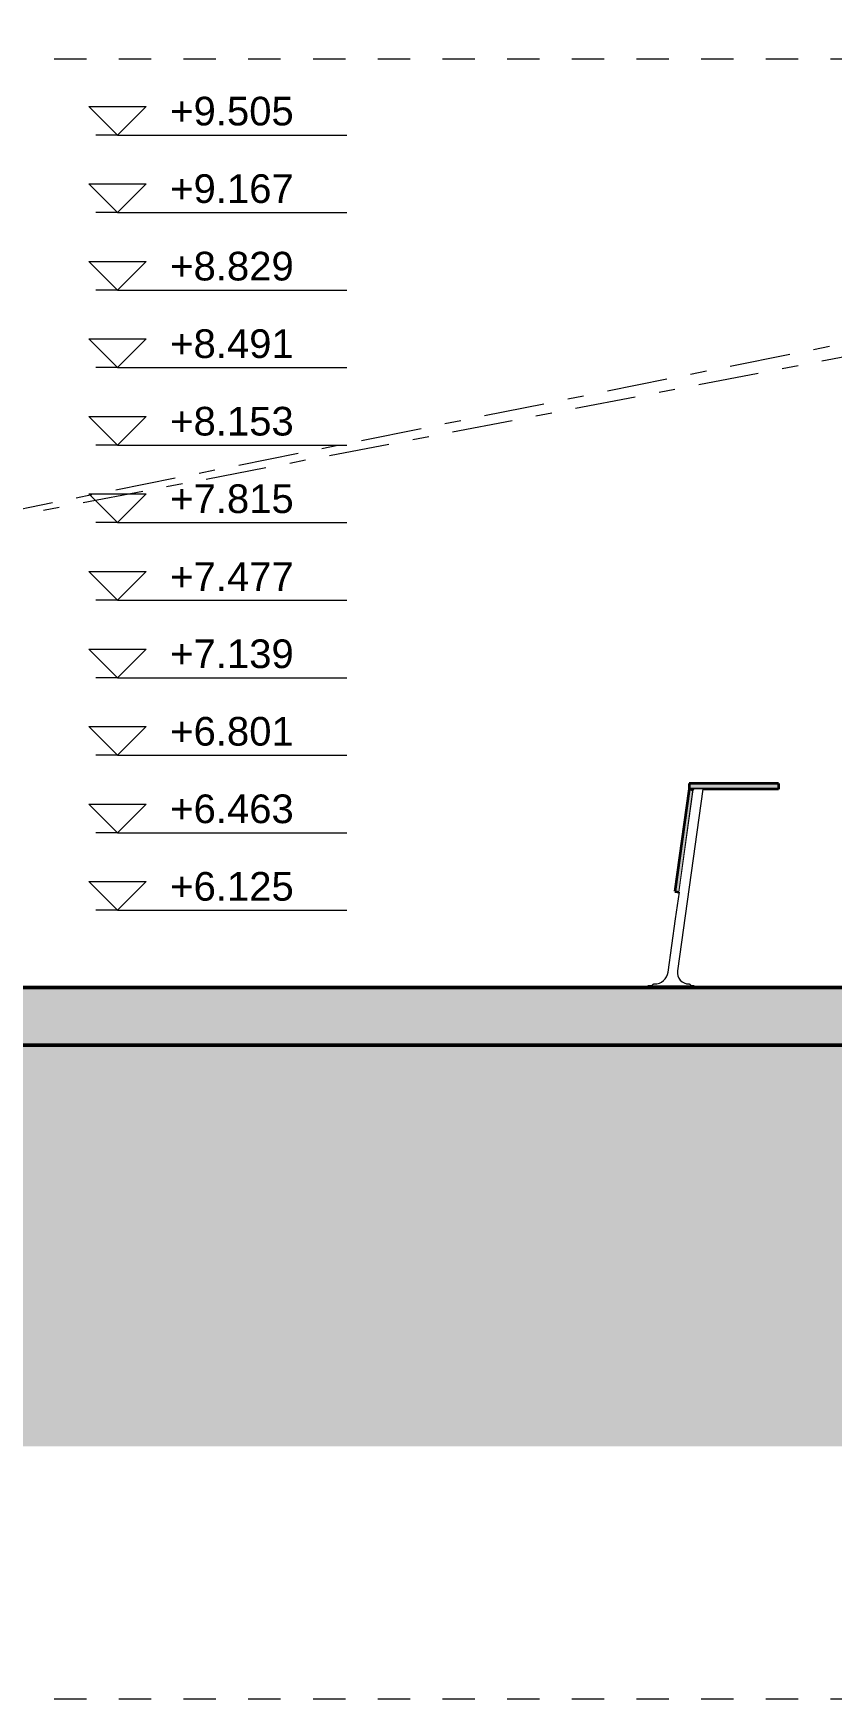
# Model space of a CAD drawing. Header units: millimetres. Extents: x -46868 to 156519, y -87156 to 18123.
# Drawn here: x 125888 to 129371, y -85756 to -78495 of the extents above; entities that cross this region are included whole.
import ezdxf

# ---------------------------------------------------------------- set-up
doc = ezdxf.new("R2010")
doc.units = ezdxf.units.MM
doc.header["$MEASUREMENT"] = 0
for name, pattern in [('Dashed', [2822.222233, 1411.111116, -1411.111116]), ('Double Dashed', [546.805537, 264.583325, -105.833328, 70.555556, -105.833328]), ('Wipeout_Contour', [1000, 0, -1000])]:
    doc.linetypes.add(name, pattern=pattern)
for name, color, linetype, lineweight, true_color in [('0_Pen_No__105', 7, 'Continuous', 15, 0xa6a6a6), ('A-230-M_FLOOR.IFC Import_Pen_No__29', 7, 'Continuous', 50, 0x2a2a2a), ('HATCHING_Pen_No__145', 7, 'Continuous', 0, 0xa6a6a6), ('New_A-35-M_FFE_Fixed_Pen_No__104', 7, 'Continuous', 15, 0xa6a6a6), ('New_A-35-M_FFE_Fixed_Pen_No__44', 7, 'Continuous', 35, 0x444444)]:
    doc.layers.add(name, color=color, linetype=linetype, lineweight=lineweight, true_color=true_color)
for name, color, linetype, lineweight in [('0_Pen_No__85', 8, 'Continuous', 20), ('A-230-M_FLOOR.IFC Import_Pen_No__160', 5, 'Continuous', 200), ('A-35-M_FFE_Sanitary_Pen_No__87', 8, 'Continuous', 20), ('New_A-35-M_FFE_Fixed_Pen_No__1', 7, 'Continuous', 13), ('New_A-95-D_1_20_Pen_No__1', 7, 'Continuous', 13)]:
    doc.layers.add(name, color=color, linetype=linetype, lineweight=lineweight)
for name, color, linetype in [('A-230-M_FLOOR.IFC Import', 7, 'Continuous'), ('New_A-35-M_FFE_Fixed', 7, 'Continuous'), ('New_A-95-D_1_20', 7, 'Continuous')]:
    doc.layers.add(name, color=color, linetype=linetype)
doc.styles.add('GENERATED_STYLE_2', font='')
doc.styles.get('GENERATED_STYLE_2').set_extended_font_data('Arial')
doc.dimstyles.new('GENERATED_STYLE__8', dxfattribs={"dimtxt": 0.18, "dimasz": 182.4, "dimexe": 0.18, "dimexo": 0.0625, "dimgap": 0.09, "dimtad": 0, "dimtih": 1, "dimtoh": 1, "dimdec": 4, "dimzin": 0, "dimdsep": 46, "dimcen": 0.09, "dimadec": 0, "dimazin": 0, "dimtfac": 1, "dimtdec": 4, "dimtmove": 0, "dimatfit": 3, "dimldrblk": 'ARROWHEAD_5', "dimfxl": 1, "dimtolj": 1, "dimtzin": 0, "dimarcsym": 0})

# ---------------------------------------------------------------- blocks, each defined once
blk = doc.blocks.new('Section Elem_16_1', base_point=(84174.4, -82656))
at = {"layer": 'New_A-35-M_FFE_Fixed_Pen_No__104', "linetype": 'Continuous'}
for points in [[(128768.5, -81793.5), (128748.9, -81790.8), (128686.7, -82236.5), (128706.3, -82239.2)], [(129138.9, -81790.8), (129138.9, -81765.8), (128748.9, -81765.8), (128748.9, -81790.8)]]:
    blk.add_hatch(color=256, dxfattribs=at).paths.add_polyline_path(points)
at = {"layer": 'New_A-35-M_FFE_Fixed_Pen_No__44', "linetype": 'Continuous'}
for p, q in [((128768.5, -81793.5), (128706.3, -82239.2)), ((129138.9, -81765.8), (128748.9, -81765.8)), ((128748.9, -81790.8), (128768.5, -81793.5)), ((129138.9, -81790.8), (128748.9, -81790.8)), ((129138.9, -81765.8), (129138.9, -81790.8)), ((128686.7, -82236.5), (128706.3, -82239.2))]:
    blk.add_line(p, q, dxfattribs=at)
at = {"layer": 'New_A-35-M_FFE_Fixed_Pen_No__44', "linetype": 'Continuous', "flags": 128}
blk.add_lwpolyline([(128748.9, -81765.8), (128748.9, -81790.8), (128686.7, -82236.5)], dxfattribs=at)
at = {"color": 254, "linetype": 'Wipeout_Contour', "lineweight": 0, "ltscale": 611713.59502}
blk.add_wipeout([(128569.7, -82646), (128569.7, -82656), (128769.7, -82656), (128769.7, -82646)], dxfattribs=at).dxf.layer = 'New_A-35-M_FFE_Fixed'
at = {"layer": 'New_A-35-M_FFE_Fixed_Pen_No__1', "linetype": 'Continuous'}
for p, q in [((128569.7, -82646), (128769.7, -82646)), ((128569.7, -82656), (128569.7, -82646)), ((128769.7, -82646), (128769.7, -82656))]:
    blk.add_line(p, q, dxfattribs=at)
blk = doc.blocks.new('Section Elem_17_1', base_point=(84174.4, -82656))
at = {"color": 254, "linetype": 'Wipeout_Contour', "lineweight": 0, "ltscale": 6116138.579314049}
blk.add_wipeout([(128589.8, -82644.1), (128589.7, -82645), (128589.7, -82646), (128754.7, -82646), (128754.7, -82645), (128754.6, -82644.1), (128754.3, -82643.1), (128753.9, -82642.3), (128753.3, -82641.5), (128752.5, -82640.9), (128751.6, -82640.4), (128750.7, -82640.1), (128749.7, -82640), (128748.2, -82640), (128737.6, -82638.9), (128727.5, -82635.5), (128718.3, -82630.1), (128710.5, -82622.9), (128704.4, -82614.1), (128700.3, -82604.3), (128698.3, -82593.8), (128698.7, -82583.1), (128809.3, -81790.8), (128768.9, -81790.8), (128657.6, -82588.3), (128655.1, -82598.8), (128650.9, -82608.6), (128644.9, -82617.6), (128637.5, -82625.3), (128628.8, -82631.6), (128619.2, -82636.2), (128608.8, -82639.1), (128598.1, -82640), (128594.7, -82640), (128593.8, -82640.1), (128592.8, -82640.4), (128591.9, -82640.9), (128591.2, -82641.5), (128590.6, -82642.3), (128590.1, -82643.1)], dxfattribs=at).dxf.layer = 'New_A-35-M_FFE_Fixed'
at = {"layer": 'New_A-35-M_FFE_Fixed_Pen_No__1', "linetype": 'Continuous'}
for p, q in [((128768.5, -81793.5), (128768.9, -81790.8)), ((128809.3, -81790.8), (128800.6, -81852.6)), ((128800.6, -81852.6), (128698.7, -82583.1)), ((128690, -82355.7), (128706.3, -82239.2)), ((128657.6, -82588.3), (128690, -82355.7)), ((128628.8, -82631.6), (128637.5, -82625.3)), ((128637.5, -82625.3), (128644.9, -82617.6)), ((128644.9, -82617.6), (128650.9, -82608.6)), ((128650.9, -82608.6), (128655.1, -82598.8)), ((128655.1, -82598.8), (128657.6, -82588.3)), ((128698.7, -82583.1), (128698.3, -82593.8)), ((128698.3, -82593.8), (128700.3, -82604.3)), ((128700.3, -82604.3), (128704.4, -82614.1)), ((128704.4, -82614.1), (128710.5, -82622.9)), ((128710.5, -82622.9), (128718.3, -82630.1)), ((128589.7, -82645), (128589.8, -82644.1)), ((128589.7, -82646), (128589.7, -82645)), ((128589.8, -82644.1), (128590.1, -82643.1)), ((128590.1, -82643.1), (128590.6, -82642.3)), ((128590.6, -82642.3), (128591.2, -82641.5)), ((128591.2, -82641.5), (128591.9, -82640.9)), ((128591.9, -82640.9), (128592.8, -82640.4)), ((128592.8, -82640.4), (128593.8, -82640.1)), ((128593.8, -82640.1), (128594.7, -82640)), ((128594.7, -82640), (128598.1, -82640)), ((128598.1, -82640), (128608.8, -82639.1)), ((128608.8, -82639.1), (128619.2, -82636.2)), ((128619.2, -82636.2), (128628.8, -82631.6)), ((128718.3, -82630.1), (128727.5, -82635.5)), ((128727.5, -82635.5), (128737.6, -82638.9)), ((128737.6, -82638.9), (128748.2, -82640)), ((128748.2, -82640), (128749.7, -82640)), ((128749.7, -82640), (128750.7, -82640.1)), ((128750.7, -82640.1), (128751.6, -82640.4)), ((128751.6, -82640.4), (128752.5, -82640.9)), ((128752.5, -82640.9), (128753.3, -82641.5)), ((128753.3, -82641.5), (128753.9, -82642.3)), ((128753.9, -82642.3), (128754.3, -82643.1)), ((128754.3, -82643.1), (128754.6, -82644.1)), ((128754.6, -82644.1), (128754.7, -82645)), ((128754.7, -82645), (128754.7, -82646))]:
    blk.add_line(p, q, dxfattribs=at)
blk = doc.blocks.new('Section Elem_81_1', base_point=(84174.4, -82656))
at = {"layer": 'A-230-M_FLOOR.IFC Import_Pen_No__160', "linetype": 'Continuous', "lineweight": 0, "true_color": 0x00007f}
blk.add_hatch(color=176, dxfattribs=at).paths.add_polyline_path([(122774.5, -82906), (137758.3, -82906), (137758.3, -82656), (122774.5, -82656)])
at = {"layer": 'A-230-M_FLOOR.IFC Import_Pen_No__29', "linetype": 'Continuous'}
for p, q in [((129712.9, -82656), (124568.1, -82656)), ((137758.3, -82906), (125648, -82906))]:
    blk.add_line(p, q, dxfattribs=at)
blk = doc.blocks.new('Dimension_1_1', base_point=(126255.2, -82318.5))
at = {"layer": 'New_A-95-D_1_20_Pen_No__1', "linetype": 'Continuous'}
for p, q in [((126255.2, -78938.5), (126130.2, -78813.5)), ((126130.2, -78813.5), (126380.2, -78813.5)), ((126380.2, -78813.5), (126255.2, -78938.5)), ((126255.2, -78938.5), (126161.5, -78938.5)), ((126255.2, -78938.5), (127255.2, -78938.5)), ((126255.2, -79276.5), (126130.2, -79151.5)), ((126130.2, -79151.5), (126380.2, -79151.5)), ((126380.2, -79151.5), (126255.2, -79276.5)), ((126255.2, -79276.5), (126161.5, -79276.5)), ((126255.2, -79276.5), (127255.2, -79276.5)), ((126255.2, -79614.5), (126130.2, -79489.5)), ((126130.2, -79489.5), (126380.2, -79489.5)), ((126380.2, -79489.5), (126255.2, -79614.5)), ((126255.2, -79614.5), (126161.5, -79614.5)), ((126255.2, -79614.5), (127255.2, -79614.5)), ((126255.2, -79952.5), (126130.2, -79827.5)), ((126130.2, -79827.5), (126380.2, -79827.5)), ((126380.2, -79827.5), (126255.2, -79952.5)), ((126255.2, -79952.5), (126161.5, -79952.5)), ((126255.2, -79952.5), (127255.2, -79952.5)), ((126255.2, -80290.5), (126130.2, -80165.5)), ((126130.2, -80165.5), (126380.2, -80165.5)), ((126380.2, -80165.5), (126255.2, -80290.5)), ((126255.2, -80290.5), (126161.5, -80290.5)), ((126255.2, -80290.5), (127255.2, -80290.5)), ((126255.2, -80628.5), (126130.2, -80503.5)), ((126130.2, -80503.5), (126380.2, -80503.5)), ((126380.2, -80503.5), (126255.2, -80628.5)), ((126255.2, -80628.5), (126161.5, -80628.5)), ((126255.2, -80628.5), (127255.2, -80628.5)), ((126255.2, -80966.5), (126130.2, -80841.5)), ((126130.2, -80841.5), (126380.2, -80841.5)), ((126380.2, -80841.5), (126255.2, -80966.5)), ((126255.2, -80966.5), (126161.5, -80966.5)), ((126255.2, -80966.5), (127255.2, -80966.5)), ((126255.2, -81304.5), (126130.2, -81179.5)), ((126130.2, -81179.5), (126380.2, -81179.5)), ((126380.2, -81179.5), (126255.2, -81304.5)), ((126255.2, -81304.5), (126161.5, -81304.5)), ((126255.2, -81304.5), (127255.2, -81304.5)), ((126255.2, -81642.5), (126130.2, -81517.5)), ((126130.2, -81517.5), (126380.2, -81517.5)), ((126380.2, -81517.5), (126255.2, -81642.5)), ((126255.2, -81642.5), (126161.5, -81642.5)), ((126255.2, -81642.5), (127255.2, -81642.5)), ((126255.2, -81980.5), (126130.2, -81855.5)), ((126130.2, -81855.5), (126380.2, -81855.5)), ((126380.2, -81855.5), (126255.2, -81980.5)), ((126255.2, -81980.5), (126161.5, -81980.5)), ((126255.2, -81980.5), (127255.2, -81980.5)), ((126255.2, -82318.5), (126130.2, -82193.5)), ((126130.2, -82193.5), (126380.2, -82193.5)), ((126380.2, -82193.5), (126255.2, -82318.5)), ((126255.2, -82318.5), (126161.5, -82318.5)), ((126255.2, -82318.5), (127255.2, -82318.5))]:
    blk.add_line(p, q, dxfattribs=at)
at = {"layer": 'New_A-95-D_1_20_Pen_No__1', "char_height": 125, "attachment_point": 7, "style": 'GENERATED_STYLE_2'}
for s, insert in [('\\A1;{\\fArial|b0|i0|c0|p34;+9.505}', (126485.4, -78898.5)), ('\\A1;{\\fArial|b0|i0|c0|p34;+9.167}', (126485.4, -79236.5)), ('\\A1;{\\fArial|b0|i0|c0|p34;+8.829}', (126485.4, -79574.5)), ('\\A1;{\\fArial|b0|i0|c0|p34;+8.491}', (126485.4, -79912.5)), ('\\A1;{\\fArial|b0|i0|c0|p34;+8.153}', (126485.4, -80250.5)), ('\\A1;{\\fArial|b0|i0|c0|p34;+7.815}', (126485.4, -80588.5)), ('\\A1;{\\fArial|b0|i0|c0|p34;+7.477}', (126485.4, -80926.5)), ('\\A1;{\\fArial|b0|i0|c0|p34;+7.139}', (126485.4, -81264.5)), ('\\A1;{\\fArial|b0|i0|c0|p34;+6.801}', (126485.4, -81602.5)), ('\\A1;{\\fArial|b0|i0|c0|p34;+6.463}', (126485.4, -81940.5)), ('\\A1;{\\fArial|b0|i0|c0|p34;+6.125}', (126485.4, -82278.5))]:
    blk.add_mtext(s, dxfattribs=dict(at, insert=insert))
blk = doc.blocks.new('ARROWHEAD_5')
at = {"color": 0, "linetype": 'Continuous', "lineweight": 0}
blk.add_line((0, 0), (-1, 0), dxfattribs=at)
blk.add_solid([(-1, 0.2679), (0, 0), (-1, -0.2679), (-1, 0.2679)], dxfattribs=at)
blk = doc.blocks.new('S-21 Building Section_STORY_MARKER', base_point=(84174.4, -82656))
at = {"layer": '0_Pen_No__105', "linetype": 'Dashed', "ltscale": 0.1}
for p, q in [((120335, -78606), (144760.3, -78606)), ((120335, -82656), (144760.3, -82656)), ((120335, -85756), (144760.3, -85756))]:
    blk.add_line(p, q, dxfattribs=at)

msp = doc.modelspace()

# ---------------------------------------------------------------- linework, layer by layer
at = {"layer": 'A-35-M_FFE_Sanitary_Pen_No__87', "linetype": 'Double Dashed'}
for p, q in [((139909, -77738.5), (123420.6, -81056)), ((123420.6, -81056), (138969, -78076))]:
    msp.add_line(p, q, dxfattribs=at)

# ---------------------------------------------------------------- block references
at = {"layer": 'New_A-35-M_FFE_Fixed', "lineweight": 0}
msp.add_blockref('Section Elem_16_1', (84174.4, -82656), dxfattribs=at)
at = {"layer": 'New_A-95-D_1_20', "linetype": 'Continuous'}
msp.add_blockref('Dimension_1_1', (126255.2, -82318.5), dxfattribs=at)

# ---------------------------------------------------------------- leaders
at = {"layer": '0_Pen_No__85', "linetype": 'Continuous', "annotation_type": 0, "has_hookline": 1, "hookline_direction": 1, "text_width": 2720.2}
msp.add_leader([(131858.6, -81642), (130245.7, -77906.2), (128948.3, -77906.2)], dimstyle='GENERATED_STYLE__8', dxfattribs=at)

# ---------------------------------------------------------------- next in the draw order: block references
at = {"layer": 'New_A-35-M_FFE_Fixed', "lineweight": 0}
msp.add_blockref('Section Elem_17_1', (84174.4, -82656), dxfattribs=at)

# ---------------------------------------------------------------- next in the draw order: block references
at = {"layer": 'A-230-M_FLOOR.IFC Import', "lineweight": 0}
msp.add_blockref('Section Elem_81_1', (84174.4, -82656), dxfattribs=at)

# ---------------------------------------------------------------- next in the draw order: hatches: boundary and pattern name
at = {"layer": 'HATCHING_Pen_No__145', "linetype": 'Continuous'}
msp.add_hatch(color=256, dxfattribs=at).paths.add_polyline_path([(144955.5, -82656), (120011.8, -82656), (120011.8, -84656.4), (144955.5, -84656.4)])

# ---------------------------------------------------------------- next in the draw order: linework, layer by layer
at = {"layer": 'A-35-M_FFE_Sanitary_Pen_No__87', "linetype": 'Continuous'}
msp.add_line((144955.5, -82656), (120011.8, -82656), dxfattribs=at)

# ---------------------------------------------------------------- next in the draw order: block references
at = {"linetype": 'Continuous', "lineweight": 0}
msp.add_blockref('S-21 Building Section_STORY_MARKER', (84174.4, -82656), dxfattribs=at)

doc.saveas('drawing.dxf')
